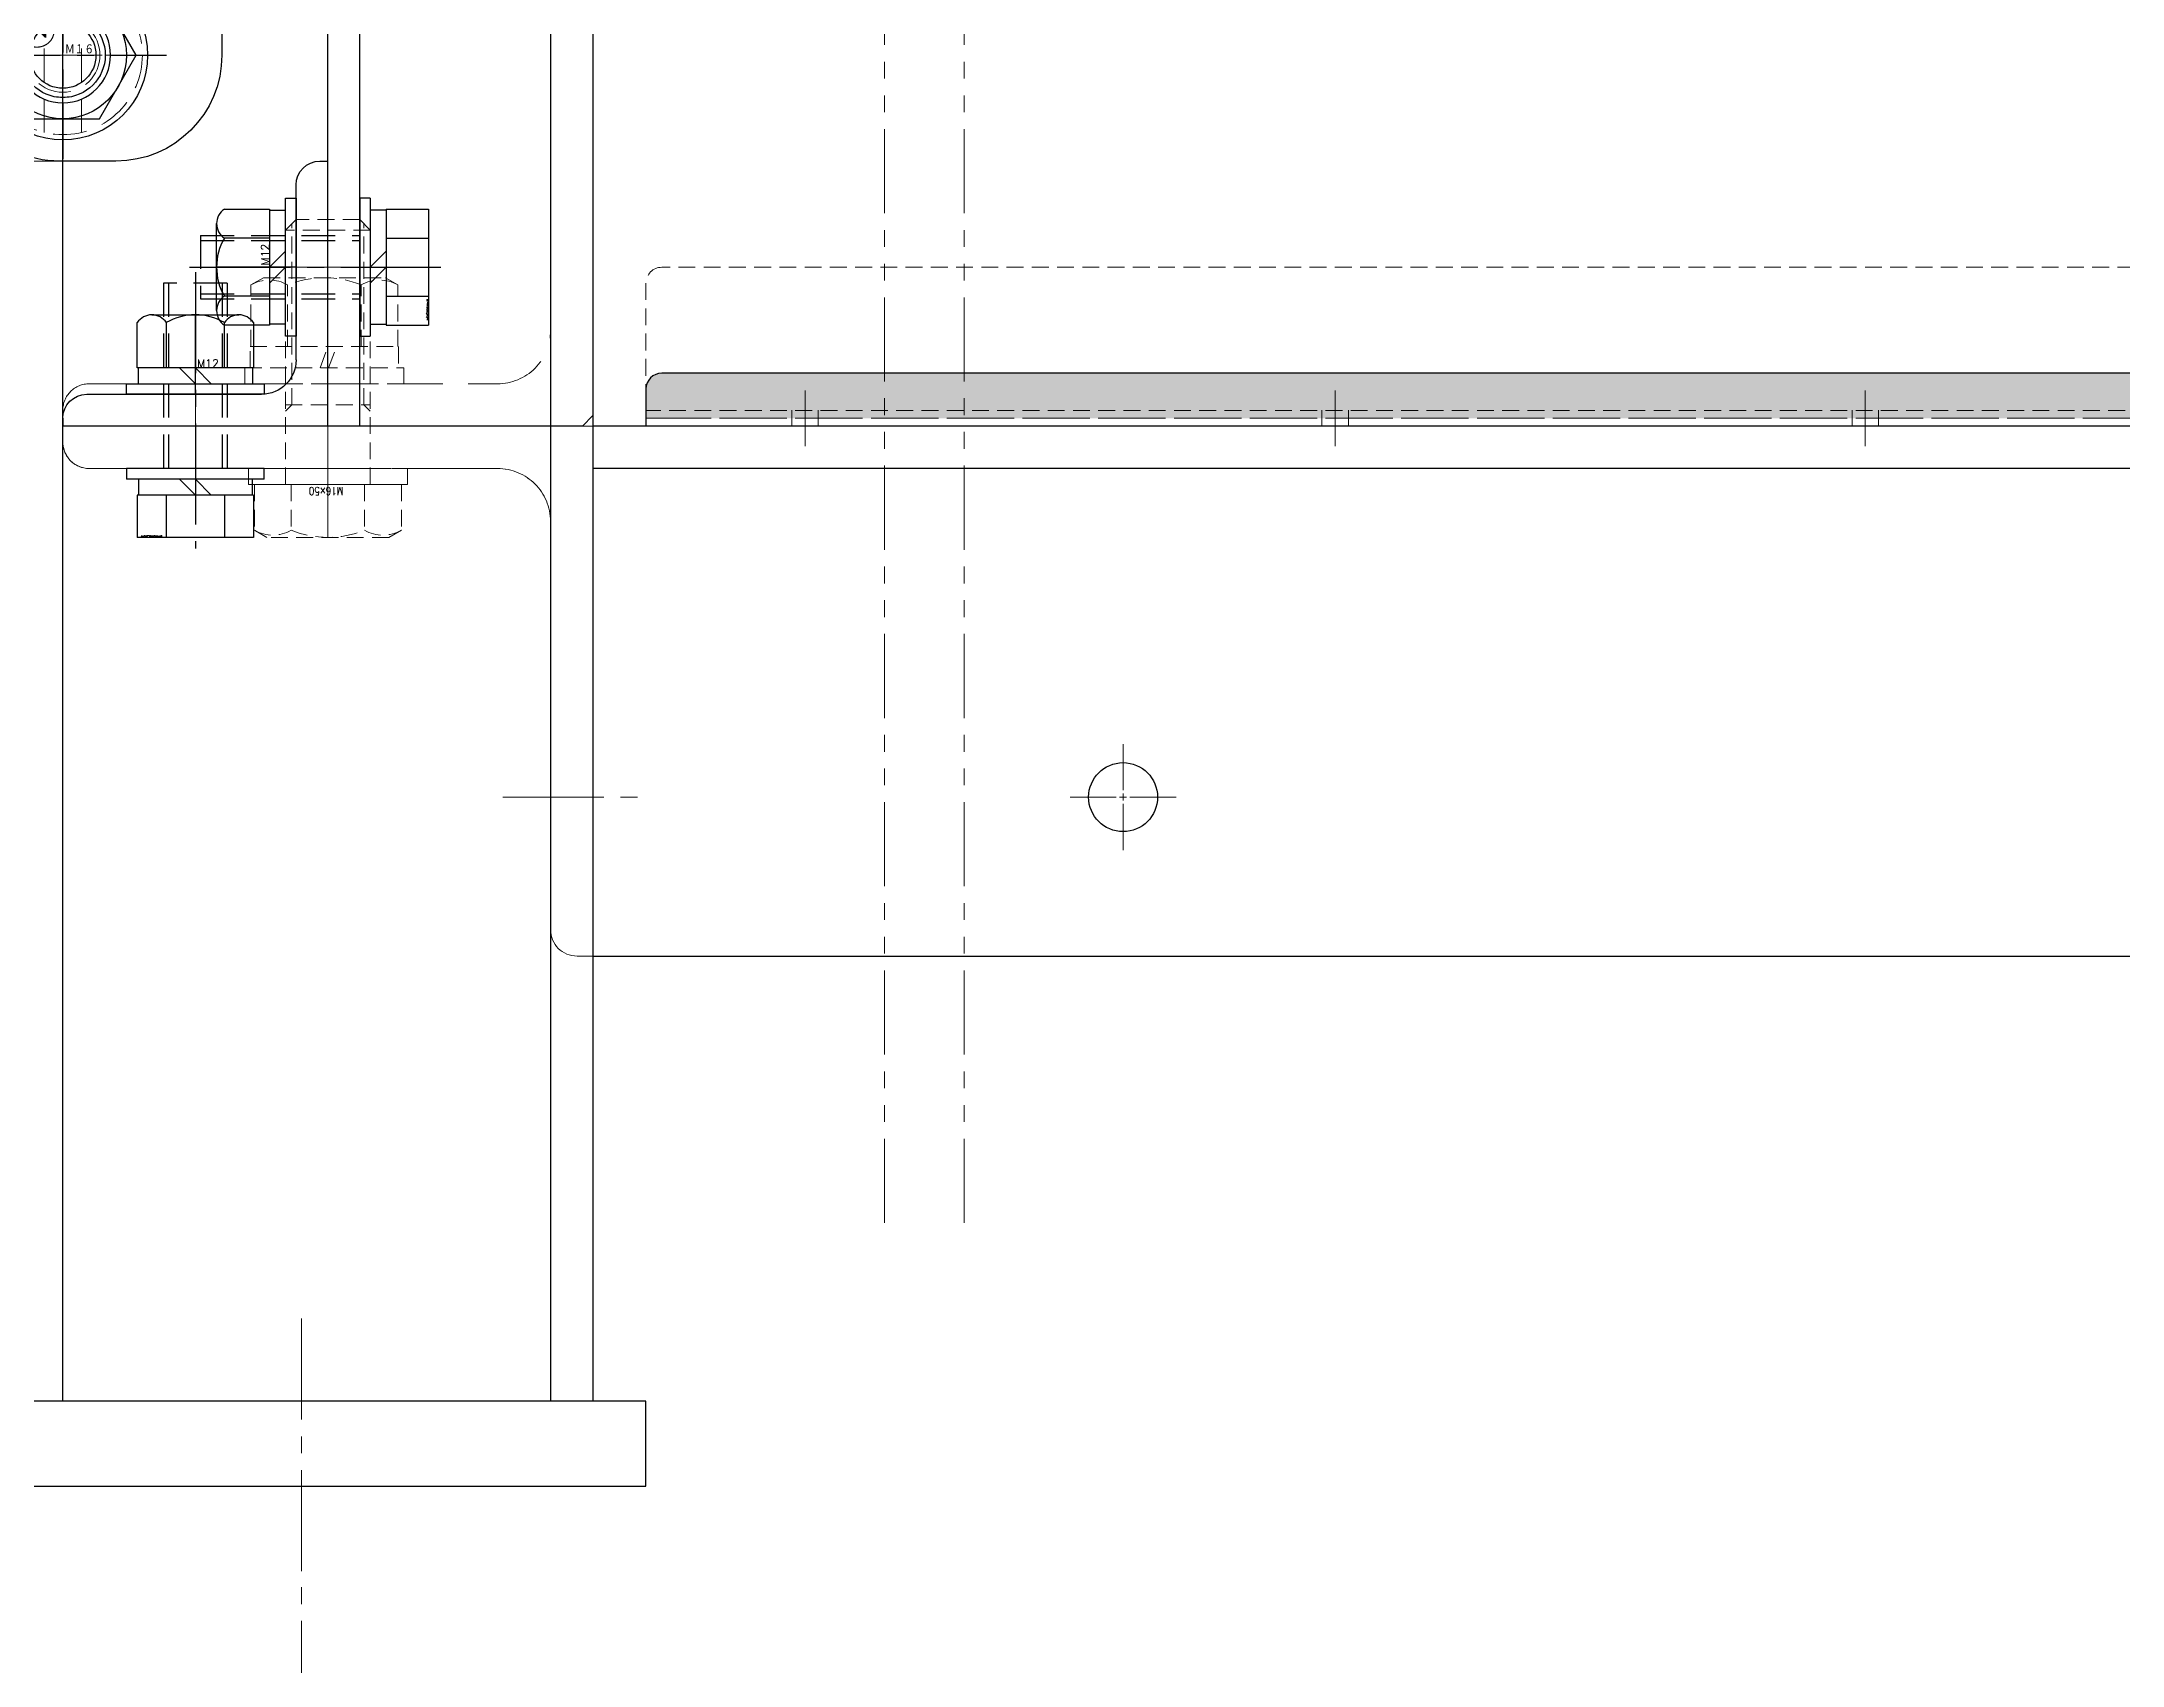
# Model space of a CAD drawing. Header units: millimetres. Extents: x 0 to 51411, y 0 to 16902.
# Drawn here: x 3325.5 to 3718, y 11563.8 to 11870.2 of the extents above; entities that cross this region are included whole.
import ezdxf

# ---------------------------------------------------------------- set-up
doc = ezdxf.new("R2010")
doc.units = ezdxf.units.MM
for name, pattern in [('CENTER2', [28.575, 19.05, -3.175, 3.175, -3.175]), ('HIDDEN', [9.525, 6.35, -3.175]), ('HIDDEN2', [4.7625, 3.175, -1.5875]), ('PHANTOM2', [31.75, 15.875, -3.175, 3.175, -3.175, 3.175, -3.175])]:
    doc.linetypes.add(name, pattern=pattern)
for name, color, linetype, lineweight in [('01_外形線', 7, 'Continuous', 25), ('03_かくれ線', 6, 'HIDDEN2', 13), ('04_HIDDEN', 2, 'HIDDEN', 13), ('04_中心線', 1, 'CENTER2', 9), ('05_CENTER', 4, 'CENTER2', 13), ('06_PHANTOM', 2, 'PHANTOM2', 13)]:
    doc.layers.add(name, color=color, linetype=linetype, lineweight=lineweight)
doc.layers.add('10_DRAFT', color=8, linetype='Continuous', lineweight=0, plot=False)
doc.styles.add('KANJI0', font='txt.shx', dxfattribs={"width": 0.9, "height": 30, "bigfont": 'bigfont'})
doc.styles.add('KSS_TXT', font='txt.shx', dxfattribs={"bigfont": 'extfont2.shx'})
doc.styles.add('KSS_TXT_L', font='txt.shx', dxfattribs={"height": 9, "bigfont": 'extfont2.shx'})
doc.styles.add('寸法用', font='simplex.shx', dxfattribs={"width": 0.8, "bigfont": '@extfont2.shx'})

# ---------------------------------------------------------------- blocks, each defined once
blk = doc.blocks.new('*U845')
at = {"layer": '04_中心線', "color": 0, "linetype": 'CENTER2', "transparency": 16777216}
for p, q in [((0, 1.3), (0, 10)), ((-10, 0), (-1.3, 0)), ((1.3, 0), (10, 0)), ((0, -10), (0, -1.3))]:
    blk.add_line(p, q, dxfattribs=at)
at = {"layer": '04_中心線', "color": 0, "linetype": 'Continuous', "transparency": 16777216}
for p, q in [((-0.65, 0), (0.65, 0)), ((0, -0.65), (0, 0.65))]:
    blk.add_line(p, q, dxfattribs=at)
blk = doc.blocks.new('A$C1819430B_1_1')
at = {"color": 0}
for p, q in [((-10.97, 13), (10.97, 13)), ((-10.97, 5), (-10.97, 13)), ((-5.48, 5), (-5.48, 13)), ((5.48, 5), (5.48, 13)), ((10.97, 5), (10.97, 13)), ((-10.97, 5), (10.97, 5)), ((-10.75, 5), (-10.75, 2)), ((0, 2), (-3, 5)), ((0, 5), (3, 2)), ((10.75, 2), (10.75, 5)), ((-13, 2), (13, 2)), ((-13, 2), (-13, 0)), ((-13, 0), (13, 0)), ((13, 0), (13, 2))]:
    blk.add_line(p, q, dxfattribs=at)
at = {"color": 0, "linetype": 'CENTER2'}
blk.add_line((0, -32.11), (0, 15.28), dxfattribs=at)
at = {"color": 0, "linetype": 'HIDDEN'}
for p, q in [((-6, -30), (-6, 0)), ((-5.05, -30), (-5.05, 0)), ((5.05, -30), (5.05, 0)), ((6, -30), (6, 0)), ((-6, -30), (6, -30))]:
    blk.add_line(p, q, dxfattribs=at)
at = {"layer": '10_DRAFT', "style": 'KSS_TXT_L'}
blk.add_text('BT-M12x35L,SW,PW', height=0.3, dxfattribs=at).set_placement((6.07, 12.66))
blk = doc.blocks.new('A$C365C4D5C_1_1')
at = {"color": 0}
blk.add_line((-6, -30), (-6, 610), dxfattribs=at)
blk.add_lwpolyline([(-48, -30), (0, -30), (0, 610), (-48, 610), (-50, 608), (-50, -28)], close=True, dxfattribs=at)
at = {"layer": '05_CENTER'}
blk.add_line((8.14, 0), (-14.23, 0), dxfattribs=at)
blk = doc.blocks.new('A$C448B04A9_1_1_1')
at = {"color": 0}
for p, q in [((3, 100), (0, 100)), ((0, 0), (0, 100)), ((8, 18), (8, 95)), ((95, 8), (18, 8)), ((0, 0), (100, 0)), ((100, 3), (100, 0))]:
    blk.add_line(p, q, dxfattribs=at)
for centre, radius, start, end in [((3, 95), 5, 0, 90), ((18, 18), 10, 180, 270), ((95, 3), 5, 0, 90)]:
    blk.add_arc(centre, radius, start, end, dxfattribs=at)
blk = doc.blocks.new('A$C13E861D8_1_1')
at = {"color": 0}
for p, q in [((1.5, 50), (0, 50)), ((0, 0), (0, 50)), ((6, 12.5), (6, 45.5)), ((45.5, 6), (12.5, 6)), ((0, 0), (50, 0)), ((50, 1.5), (50, 0))]:
    blk.add_line(p, q, dxfattribs=at)
for centre, radius, start, end in [((1.5, 45.5), 4.5, 0, 90), ((12.5, 12.5), 6.5, 180, 270), ((45.5, 1.5), 4.5, 0, 90)]:
    blk.add_arc(centre, radius, start, end, dxfattribs=at)
blk = doc.blocks.new('A$C5EBE3137_1_1')
at = {"layer": '05_CENTER'}
for p, q in [((-5.49, 30), (11.61, 30)), ((25, 11.49), (25, -5.61))]:
    blk.add_line(p, q, dxfattribs=at)
blk.add_blockref('A$C13E861D8_1_1', (0, 0))
blk = doc.blocks.new('M12Nza_1_1_1')
at = {"color": 0}
for p, q in [((-10.95, 5), (-10.95, 13.53)), ((-8.21, 15), (8.21, 15)), ((-5.47, 5), (-5.47, 13.53)), ((5.48, 5), (5.48, 13.53)), ((10.95, 13.53), (10.95, 5)), ((10.95, 5), (-10.95, 5)), ((-10.75, 2), (-10.75, 5)), ((0, 2), (-3, 5)), ((0, 5), (3, 2)), ((10.75, 5), (10.75, 2))]:
    blk.add_line(p, q, dxfattribs=at)
at = {"color": 0, "linetype": 'CENTER2'}
blk.add_line((0, 0), (0, 15), dxfattribs=at)
at = {"color": 0}
blk.add_lwpolyline([(-13, 2), (13, 2), (13, 0), (-13, 0)], close=True, dxfattribs=at)
for centre, radius, start, end in [((-8.21, 11.71), 3.29, 33.626, 146.374), ((0, 4.05), 10.95, 60, 120), ((8.21, 11.71), 3.29, 33.626, 146.374)]:
    blk.add_arc(centre, radius, start, end, dxfattribs=at)
at = {"layer": '10_DRAFT', "style": 'KSS_TXT'}
blk.add_text('M12', height=1.5, dxfattribs=at).set_placement((0.31, 5.09))
blk = doc.blocks.new('A$C15646C67_1_1_1')
at = {"color": 0}
for p, q in [((-10.97, 13), (10.97, 13)), ((-10.97, 5), (-10.97, 13)), ((-5.48, 5), (-5.48, 13)), ((5.48, 5), (5.48, 13)), ((10.97, 5), (10.97, 13)), ((-10.97, 5), (10.97, 5)), ((-10.75, 5), (-10.75, 2)), ((0, 2), (-3, 5)), ((0, 5), (3, 2)), ((10.75, 2), (10.75, 5)), ((-13, 2), (13, 2)), ((-13, 2), (-13, 0)), ((-13, 0), (13, 0)), ((13, 0), (13, 2))]:
    blk.add_line(p, q, dxfattribs=at)
at = {"color": 0, "linetype": 'CENTER2'}
blk.add_line((0, -37.07), (0, 15.08), dxfattribs=at)
at = {"color": 0, "linetype": 'HIDDEN'}
for p, q in [((-6, -35), (-6, 0)), ((-5.05, -35), (-5.05, 0)), ((5.05, -35), (5.05, 0)), ((6, -35), (6, 0)), ((-6, -35), (6, -35))]:
    blk.add_line(p, q, dxfattribs=at)
at = {"layer": '10_DRAFT', "style": 'KSS_TXT_L'}
blk.add_text('BT-M12x40L,SW,PW', height=0.3, dxfattribs=at).set_placement((6.26, 12.66))
blk = doc.blocks.new('M10Tz_1_1_1')
at = {"color": 0}
for radius in [5, 4]:
    blk.add_circle((0, 0), radius, dxfattribs=at)
at = {"layer": '05_CENTER'}
for p, q in [((0, -8.34), (0, 8.34)), ((8.34, 0), (-8.34, 0))]:
    blk.add_line(p, q, dxfattribs=at)
blk = doc.blocks.new('A$C16E477FB_1_1')
at = {"color": 0}
for p, q in [((18.06, 20), (-150, 20)), ((-170, 0), (-170, -10.58)), ((65, -160), (37.79, 3.29)), ((-162.74, -26), (-135, -48.91)), ((-85, -90.22), (-62.26, -109)), ((-55, -124.42), (-55, -170)), ((65, -170), (65, -160)), ((-35, -190), (45, -190))]:
    blk.add_line(p, q, dxfattribs=at)
for centre, radius in [((0, 0), 9), ((-150, -10), 9), ((-110, -35), 11), ((-45, -50), 17.5), ((0, -110), 9), ((7, -160), 17.5)]:
    blk.add_circle(centre, radius, dxfattribs=at)
for centre, start, end in [((-150, 0), 90, 180), ((18.06, 0), 9.4623, 90), ((-150, -10.58), 180, 230.4403), ((-75, -124.42), 0, 50.4403), ((-35, -170), 180, 270), ((45, -170), 270, 0)]:
    blk.add_arc(centre, 20, start, end, dxfattribs=at)
at = {"layer": '04_HIDDEN'}
blk.add_line((-135, -48.91), (-85, -90.22), dxfattribs=at)
at = {"layer": '05_CENTER'}
for p, q in [((0, -14.04), (0, 14.04)), ((-150, -24.04), (-150, 4.04)), ((14.04, 0), (-14.04, 0)), ((-135.96, -10), (-164.04, -10)), ((-110, -51.3), (-110, -18.7)), ((-45, -26.72), (-45, -73.28)), ((-93.7, -35), (-126.3, -35)), ((-68.28, -50), (-21.72, -50)), ((0, -124.04), (0, -95.96)), ((14.04, -110), (-14.04, -110)), ((7, -136.72), (7, -183.28)), ((-16.28, -160), (30.28, -160))]:
    blk.add_line(p, q, dxfattribs=at)
at = {"layer": '10_DRAFT'}
for p, q in [((18.06, 20), (35, 20)), ((35, 20), (37.79, 3.29)), ((-170, -10.58), (-170, -20)), ((-170, -20), (-162.74, -26)), ((-55, -115), (-62.26, -109)), ((-55, -124.42), (-55, -115))]:
    blk.add_line(p, q, dxfattribs=at)
for p in [(-45, -5), (-45, -95)]:
    blk.add_blockref('M10Tz_1_1_1', p)
at = {"rotation": 270}
for p in [(-38, -160), (52, -160)]:
    blk.add_blockref('M10Tz_1_1_1', p, dxfattribs=at)
blk = doc.blocks.new('A$C3A271515_1_1')
at = {"color": 0}
for radius in [15, 8, 7]:
    blk.add_circle((0, 0), radius, dxfattribs=at)
at = {"layer": '04_HIDDEN'}
for p, q in [((-14.59, 3.5), (14.59, 3.5)), ((-14.59, -3.5), (14.59, -3.5))]:
    blk.add_line(p, q, dxfattribs=at)
at = {"layer": '05_CENTER'}
for p, q in [((0, 18), (0, -18)), ((-18, 0), (18, 0))]:
    blk.add_line(p, q, dxfattribs=at)
at = {"layer": '10_DRAFT', "style": 'KSS_TXT'}
blk.add_text('②', height=6, dxfattribs=at).set_placement((1.17, 1.61))
blk = doc.blocks.new('16b_1_1_1')
at = {"color": 0, "linetype": 'CENTER2'}
for p, q in [((0, 19.54), (0, -19.54)), ((-19.54, 0), (19.54, 0))]:
    blk.add_line(p, q, dxfattribs=at)
at = {"color": 0}
for p, q in [((-6.92, 11.99), (-13.85, 0)), ((6.93, 11.99), (-6.92, 11.99)), ((13.85, 0), (6.93, 11.99)), ((-13.85, 0), (-6.92, -11.99)), ((6.93, -11.99), (13.85, 0)), ((-6.92, -11.99), (6.93, -11.99))]:
    blk.add_line(p, q, dxfattribs=at)
for radius in [16, 11.99, 8, 6.25]:
    blk.add_circle((0, 0), radius, dxfattribs=at)
at = {"layer": '10_DRAFT', "style": 'KANJI0', "width": 0.82}
blk.add_text('Ｍ１６', height=1.714, dxfattribs=at).set_placement((0.41, 0.18))
blk = doc.blocks.new('A$C136408E9_1_1')
at = {"xscale": -1, "rotation": 90}
blk.add_blockref('A$C16E477FB_1_1', (2115, 0), dxfattribs=at)
at = {"rotation": 180}
blk.add_blockref('16b_1_1_1', (2125, 150), dxfattribs=at)
at = {"layer": '04_HIDDEN', "rotation": 270}
blk.add_blockref('A$C3A271515_1_1', (2125, 150), dxfattribs=at)

msp = doc.modelspace()

# ---------------------------------------------------------------- hatches: boundary and pattern name
at = {"layer": '03_かくれ線', "transparency": 33554495}
h = msp.add_hatch(color=256, dxfattribs=at)
h.dxf.hatch_style = 1
h.paths.add_polyline_path([(4096.467, 11807.615), (3442.467, 11807.615, 0.4142136), (3439.467, 11804.615), (3439.467, 11799.14), (4424.467, 11799.14), (4429.467, 11804.14), (4429.467, 11807.615), (4102.467, 11807.615, 0.4142136), (4099.467, 11804.615, 0.4142136)])

# ---------------------------------------------------------------- linework, layer by layer
at = {"layer": '01_外形線'}
for p, q in [((3421.467, 12827.64), (3421.467, 11613.64)), ((3429.467, 12827.64), (3429.467, 11613.64)), ((3329.467, 11613.64), (3329.467, 12817.64)), ((4096.467, 11807.615), (3442.467, 11807.615)), ((3439.467, 11804.615), (3439.467, 11797.64)), ((3429.467, 11797.64), (3429.467, 11697.64)), ((5429.467, 11797.64), (3429.467, 11797.64)), ((4099.467, 11797.64), (3439.467, 11797.64)), ((5429.467, 11789.64), (3429.467, 11789.64)), ((3429.467, 11697.64), (5429.467, 11697.64)), ((3429.467, 11613.64), (3329.467, 11613.64))]:
    msp.add_line(p, q, dxfattribs=at)
msp.add_lwpolyline([(3319.467, 11613.64), (3319.467, 11597.64), (3439.467, 11597.64), (3439.467, 11613.64)], close=True, dxfattribs=at)
msp.add_circle((3529.467, 11727.64), 6.5, dxfattribs=at)
msp.add_arc((3442.467, 11804.615), 3, 90, 180, dxfattribs=at)
at = {"layer": '03_かくれ線'}
for p, q in [((4096.467, 11827.615), (3442.467, 11827.615)), ((3439.467, 11824.615), (3439.467, 11797.64)), ((4099.467, 11800.615), (3439.467, 11800.615)), ((4099.467, 11799.115), (3439.467, 11799.115)), ((3466.967, 11800.64), (3466.967, 11797.64)), ((3471.967, 11800.64), (3471.967, 11797.64)), ((3566.967, 11800.64), (3566.967, 11797.64)), ((3571.967, 11800.64), (3571.967, 11797.64)), ((3666.967, 11800.64), (3666.967, 11797.64)), ((3671.967, 11800.64), (3671.967, 11797.64))]:
    msp.add_line(p, q, dxfattribs=at)
at = {"layer": '03_かくれ線', "ltscale": 3}
for p, q in [((3429.467, 11797.64), (3329.467, 11797.64)), ((3329.467, 11797.64), (3329.467, 11794.64)), ((3429.467, 11697.64), (3429.467, 11797.64)), ((3334.467, 11789.64), (3411.467, 11789.64)), ((3421.467, 11702.64), (3421.467, 11779.64)), ((3426.467, 11697.64), (3429.467, 11697.64))]:
    msp.add_line(p, q, dxfattribs=at)
msp.add_lwpolyline([(3429.467, 11797.64), (3329.467, 11797.64), (3329.467, 12067.64), (3429.467, 12067.64)], close=True, dxfattribs=at)
msp.add_lwpolyline([(3426.467, 11897.64), (3429.467, 11897.64), (3429.467, 11797.64), (3329.467, 11797.64), (3329.467, 11800.64, -0.4142136), (3334.467, 11805.64), (3411.467, 11805.64, 0.4142136), (3421.467, 11815.64), (3421.467, 11892.64, -0.4350117), (3426.819, 11897.628)], format="xyb", dxfattribs=at)
at = {"layer": '03_かくれ線'}
for points in [[(3371.467, 11834.64), (3373.467, 11836.64)], [(3371.467, 11786.64), (3371.467, 11834.64)], [(3387.467, 11834.64), (3371.467, 11834.64)], [(3372.667, 11801.64), (3372.667, 11835.84)], [(3385.467, 11836.64), (3373.467, 11836.64)], [(3387.467, 11834.64), (3385.467, 11836.64)], [(3386.267, 11801.64), (3386.267, 11835.84)], [(3387.467, 11786.64), (3387.467, 11834.64)], [(3364.949, 11824.28), (3367.306, 11825.64)], [(3364.949, 11812.64), (3364.949, 11824.28)], [(3367.306, 11825.64), (3390.306, 11825.64)], [(3371.878, 11812.64), (3371.878, 11824.28)], [(3385.734, 11812.64), (3385.734, 11824.28)], [(3392.662, 11824.28), (3390.306, 11825.64)], [(3392.662, 11812.64), (3392.662, 11824.28)], [(3364.806, 11812.64), (3392.806, 11812.64)], [(3364.806, 11808.64), (3364.806, 11812.64)], [(3378.006, 11808.64), (3379.462, 11812.64)], [(3379.606, 11808.64), (3381.062, 11812.64)], [(3392.806, 11812.64), (3392.806, 11808.64)], [(3371.467, 11801.64), (3387.467, 11801.64)], [(3372.667, 11801.64), (3371.467, 11800.44)], [(3386.267, 11801.64), (3387.467, 11800.44)], [(3365.611, 11786.64), (3365.611, 11778.001)], [(3365.611, 11786.64), (3393.323, 11786.64)], [(3372.539, 11786.64), (3372.539, 11778.001)], [(3386.395, 11786.64), (3386.395, 11778.001)], [(3393.323, 11786.64), (3393.323, 11778.001)], [(3365.611, 11778.001), (3367.967, 11776.64)], [(3390.967, 11776.64), (3367.967, 11776.64)], [(3393.323, 11778.001), (3390.967, 11776.64)]]:
    msp.add_lwpolyline(points, dxfattribs=at)
for points in [[(3364.949, 11824.28, -0.2679491), (3371.878, 11824.28)], [(3371.878, 11824.28, -0.1963667), (3385.734, 11824.28)], [(3385.734, 11824.28, -0.2679491), (3392.662, 11824.28)], [(3372.539, 11778.001, -0.2679491), (3365.611, 11778.001)], [(3386.395, 11778.001, -0.1963667), (3372.539, 11778.001)], [(3393.323, 11778.001, -0.2679491), (3386.395, 11778.001)]]:
    msp.add_lwpolyline(points, format="xyb", dxfattribs=at)
for points in [[(3393.806, 11805.64), (3363.806, 11805.64), (3363.806, 11808.64), (3393.806, 11808.64)], [(3394.467, 11786.64), (3364.467, 11786.64), (3364.467, 11789.64), (3394.467, 11789.64)]]:
    msp.add_lwpolyline(points, close=True, dxfattribs=at)
at = {"layer": '03_かくれ線', "ltscale": 3}
msp.add_lwpolyline([(3439.467, 11799.14), (4424.467, 11799.14), (4429.467, 11804.14), (4429.467, 11807.615)], dxfattribs=at)
at = {"layer": '03_かくれ線'}
msp.add_arc((3442.467, 11824.615), 3, 90, 180, dxfattribs=at)
at = {"layer": '03_かくれ線', "ltscale": 3}
for centre, radius, start, end in [((3334.467, 11794.64), 5, 175.96159, 270), ((3411.467, 11779.64), 10, 0, 90), ((3426.467, 11702.64), 5, 180, 270)]:
    msp.add_arc(centre, radius, start, end, dxfattribs=at)
at = {"layer": '04_中心線'}
for p, q in [((3379.467, 11815.44), (3379.467, 11786.64)), ((3354.467, 11806.986), (3354.467, 11780.329)), ((3379.467, 11806.986), (3379.467, 11780.329)), ((3469.467, 11804.39), (3469.467, 11793.89)), ((3569.467, 11804.39), (3569.467, 11793.89)), ((3669.467, 11804.39), (3669.467, 11793.89)), ((3412.449, 11727.64), (3438.127, 11727.64)), ((3374.467, 11629.233), (3374.467, 11581.585)), ((3374.467, 11524.585), (3374.467, 11581.585))]:
    msp.add_line(p, q, dxfattribs=at)
msp.add_lwpolyline([(3379.467, 11776.64), (3379.467, 11836.64)], dxfattribs=at)
at = {"layer": '06_PHANTOM', "transparency": 33554559}
for p, q in [((3484.467, 12933.188), (3484.467, 11645.764)), ((3499.467, 12933.188), (3499.467, 11645.764))]:
    msp.add_line(p, q, dxfattribs=at)

# ---------------------------------------------------------------- block references
at = {"xscale": -1}
for name, p in [('A$C365C4D5C_1_1', (3379.467, 11827.64)), ('A$C5EBE3137_1_1', (3379.467, 11797.64))]:
    msp.add_blockref(name, p, dxfattribs=at)
for name, p, rotation in [('A$C136408E9_1_1', (5454.467, 12017.64), 180), ('A$C1819430B_1_1', (3385.467, 11827.64), 270), ('M12Nza_1_1_1', (3373.467, 11827.64), 90), ('A$C15646C67_1_1_1', (3354.467, 11789.64), 180)]:
    msp.add_blockref(name, p, dxfattribs=dict(rotation=rotation))
msp.add_blockref('M12Nza_1_1_1', (3354.467, 11803.64))
at = {"layer": '04_中心線', "linetype": 'CENTER2', "rotation": 270}
msp.add_blockref('*U845', (3529.467, 11727.64), dxfattribs=at)
at = {"layer": '06_PHANTOM', "rotation": 180}
msp.add_blockref('A$C448B04A9_1_1_1', (3429.467, 11797.64), dxfattribs=at)

# ---------------------------------------------------------------- texts
at = {"layer": '03_かくれ線', "style": '寸法用', "width": 0.8}
msp.add_text('M16×50', height=1.5, rotation=180, dxfattribs=at).set_placement((3382.365, 11786.14))

doc.saveas('drawing.dxf')
